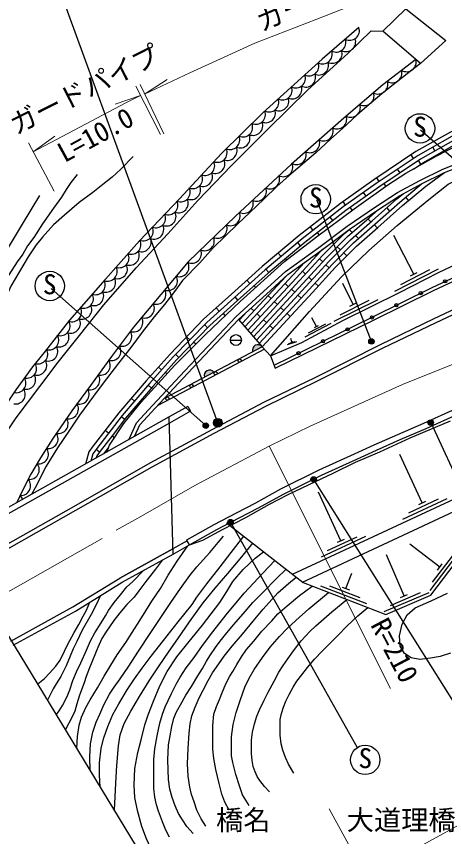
# Model space of a CAD drawing. Units: millimetres at full size, sheet at 1:1000; details may follow other scales. Extents: x 40000 to 680000, y 20000 to 380000.
# Drawn here: x 84190 to 123514, y 245514 to 320789 of the extents above; entities that cross this region are included whole.
import ezdxf
from ezdxf.enums import TextEntityAlignment as Align

# ---------------------------------------------------------------- set-up
doc = ezdxf.new("R2010")
doc.units = ezdxf.units.MM
doc.header["$LTSCALE"] = 1000
doc.linetypes.add('CHAIN', pattern=[18.5, 12, -1.5, 3.5, -1.5])
for name, color, linetype, lineweight in [('M-BGD', 7, 'Continuous', 25), ('M-BGD-EXST', 7, 'Continuous', 25), ('M-BMK', 2, 'CHAIN', 13), ('M-BMK-OTRS', 5, 'Continuous', 25), ('M-STR-HTXT', 7, 'Continuous', 13), ('M-STR-STR1', 1, 'Continuous', 25), ('M-STR-STRC', 7, 'Continuous', 25)]:
    doc.layers.add(name, color=color, linetype=linetype, lineweight=lineweight)
doc.styles.add('ＭＳ ゴシック', font='')
doc.styles.get('ＭＳ ゴシック').set_extended_font_data('MS Gothic')

msp = doc.modelspace()

# ---------------------------------------------------------------- hatches: boundary and pattern name
at = {"layer": 'M-BGD'}
for points in [[(106756, 290472), (105879, 290011, -0.82183)], [(101454, 287682), (102331, 288143, 0.82183)]]:
    msp.add_hatch(color=256, dxfattribs=at).paths.add_polyline_path(points)
at = {"layer": 'M-BGD-EXST'}
for points in [[(117017, 291077, -1), (116578, 290838, -1)], [(101805, 283350, -1), (101366, 283111, -1)], [(122454, 283634, -1), (122015, 283395, -1)], [(111708, 278417, -1), (111269, 278177, -1)], [(104079, 274495, -1), (103640, 274256, -1)]]:
    msp.add_hatch(color=256, dxfattribs=at).paths.add_polyline_path(points)
at = {"layer": 'M-STR-STRC'}
msp.add_hatch(color=256, dxfattribs=at).paths.add_polyline_path([(102346, 283283, -1), (103021, 283713, -1)])

# ---------------------------------------------------------------- linework, layer by layer
at = {"layer": 'M-BGD'}
for p, q in [((122617, 308444), (122420, 308792)), ((120672, 307762), (120450, 308094)), ((122861, 308011), (122813, 308096)), ((121333, 307242), (121111, 307574)), ((119425, 306444), (119202, 306776)), ((117516, 305645), (117294, 305978)), ((123136, 306278), (123175, 306224)), ((118125, 305203), (117955, 305458)), ((121343, 305381), (121352, 305370)), ((116299, 304302), (116067, 304629)), ((119581, 304446), (119598, 304426)), ((119933, 304184), (120190, 303877)), ((114420, 303460), (114189, 303787)), ((115037, 303004), (114846, 303272)), ((118194, 303206), (118459, 302906)), ((113253, 302061), (113008, 302377)), ((116478, 302221), (116741, 301920)), ((111428, 301147), (111183, 301463)), ((114755, 301242), (115018, 300941)), ((117068, 301674), (117331, 301374)), ((111997, 300746), (111834, 300956)), ((115344, 300695), (115608, 300394)), ((120680, 297134), (118857, 300669)), ((110276, 299722), (110020, 300029)), ((113185, 300068), (113356, 299896)), ((113661, 299635), (113944, 299352)), ((108493, 298756), (108236, 299064)), ((111619, 298916), (111734, 298810)), ((114248, 299091), (114531, 298808)), ((108989, 298436), (108884, 298562)), ((112026, 298537), (112321, 298267)), ((107357, 297289), (107101, 297596)), ((110046, 297783), (110157, 297681)), ((110449, 297408), (110744, 297138)), ((112613, 297993), (112908, 297723)), ((118954, 295570), (122954, 297632)), ((119484, 296180), (122150, 297555)), ((104916, 292607), (108949, 296960)), ((108543, 296587), (108575, 296557)), ((111036, 296864), (111330, 296594)), ((120368, 296974), (120991, 297295)), ((105631, 296280), (105364, 296577)), ((106163, 295907), (106007, 296080)), ((108869, 296285), (109162, 296013)), ((111622, 296321), (111917, 296050)), ((115123, 294346), (114172, 296262)), ((107284, 295163), (107577, 294891)), ((109456, 295741), (109749, 295469)), ((110042, 295197), (110336, 294925)), ((104540, 294761), (104272, 295058)), ((107871, 294619), (108164, 294347)), ((113373, 292808), (117405, 294807)), ((113912, 293410), (116600, 294743)), ((114809, 294190), (115436, 294501)), ((102807, 293738), (102539, 294035)), ((104653, 292911), (105352, 293666)), ((105731, 294012), (105993, 293769)), ((108458, 294075), (108751, 293804)), ((103375, 293325), (103183, 293538)), ((106286, 293497), (106580, 293225)), ((106873, 292953), (107167, 292682)), ((109045, 293532), (109338, 293260)), ((111739, 292322), (111316, 293117)), ((101751, 292222), (101463, 292500)), ((107460, 292410), (107753, 292138)), ((110716, 291370), (113100, 292639)), ((111029, 291741), (112618, 292586)), ((111553, 292224), (111924, 292421)), ((100110, 291102), (99823, 291381)), ((100659, 290698), (100461, 290889)), ((103855, 291082), (104855, 291082)), ((109091, 290678), (109947, 290956)), ((109215, 290781), (109786, 290967)), ((109482, 290931), (109389, 291216)), ((109415, 290909), (109548, 290953)), ((106972, 290236), (97175, 285079)), ((106756, 290472), (97814, 285765)), ((99108, 289492), (98820, 289770)), ((97527, 288339), (97228, 288606)), ((98019, 287978), (97864, 288116)), ((96589, 286680), (96284, 286940)), ((95037, 285480), (94733, 285740)), ((95476, 285159), (95367, 285252)), ((99940, 284989), (98224, 284025)), ((94138, 283803), (93821, 284047)), ((92662, 282541), (92345, 282785)), ((92979, 282297), (93196, 282131)), ((90854, 280826), (90544, 279709)), ((91823, 280790), (91506, 281034)), ((92215, 280647), (92640, 281200)), ((121462, 276148), (119401, 280576)), ((109531, 269602), (127128, 277792)), ((113992, 272671), (111925, 277113)), ((110461, 268877), (126682, 276426)), ((119675, 274655), (123755, 276553)), ((120229, 275243), (122949, 276509)), ((121145, 276000), (121779, 276296)), ((99873, 272662), (98563, 271938)), ((112205, 271178), (116285, 273077)), ((112759, 271766), (115478, 273032)), ((113675, 272523), (114309, 272819)), ((98563, 271938), (93680, 269241)), ((123080, 270254), (120314, 272360)), ((119795, 267599), (118186, 271369)), ((122195, 268100), (124921, 271680)), ((122410, 268879), (124228, 271265)), ((122868, 269975), (123292, 270532)), ((114446, 268282), (114985, 269682)), ((112131, 268530), (116331, 266914)), ((112939, 268541), (115738, 267463)), ((114120, 268408), (114773, 268156)), ((117961, 266164), (122100, 267931)), ((118533, 266735), (121292, 267912)), ((119473, 267462), (120117, 267737))]:
    msp.add_line(p, q, dxfattribs=at)
msp.add_lwpolyline([(117832, 319437), (119963, 321487), (123635, 318582), (121302, 316479)], close=True, dxfattribs=at)
for points in [[(77481, 273034), (79126, 274601), (79815, 276207), (80580, 277965), (81670, 280037), (82665, 281738), (84176, 283943), (86337, 286830), (88020, 289066), (89990, 291513), (92211, 294314), (95175, 297716), (98086, 300840), (100859, 303898), (103942, 307098), (107270, 310443), (110966, 314047), (114617, 317370), (116761, 319456), (117832, 319437)], [(115642, 319772), (112269, 316856), (106816, 311943), (103010, 308207), (99157, 304061), (95482, 300199), (92132, 296395), (89077, 292909), (86733, 289956), (85664, 288631), (84125, 286523), (83042, 284857), (81650, 282495)], [(120867, 316849), (117836, 314497), (114260, 311451), (109439, 307223), (104302, 302457), (99979, 298260), (94956, 292266), (92934, 289584), (91009, 286922), (89275, 284601), (87524, 282050), (86418, 280264), (85513, 278776), (84710, 277215), (84244, 276168)], [(121302, 316479), (120512, 315869), (117932, 313833), (116582, 312717), (115491, 311767), (114124, 310505), (113020, 309510), (111675, 308275), (109211, 306157), (108144, 305201), (106917, 304022), (105629, 302797), (104514, 301755), (102270, 299537), (101037, 298179), (99453, 296557), (98708, 295532), (97799, 294340), (96837, 293206), (95735, 291813), (94686, 290416), (93562, 288979), (92081, 287021), (91270, 285941), (89971, 284187), (89075, 282816), (87972, 281183), (86935, 279520), (85919, 277508), (85568, 276912)], [(167809, 316404), (165434, 316597), (161988, 316881), (157327, 316714), (152710, 316496), (148426, 316162), (142178, 315409), (137159, 314706), (131915, 313585), (127983, 312113), (125089, 310759), (120870, 308376), (117005, 305784), (113953, 303619), (110172, 300676), (106772, 297844), (103945, 295302), (101385, 292994), (98296, 289803), (96113, 287355), (93594, 284409), (91254, 281367), (90854, 280826)], [(167725, 316009), (165402, 316198), (161979, 316480), (157344, 316314), (152735, 316097), (148466, 315764), (142230, 315012), (137229, 314312), (132027, 313200), (128138, 311744), (125272, 310403), (121080, 308035), (117232, 305455), (114191, 303298), (110423, 300364), (107034, 297541), (104212, 295005), (101663, 292706), (98589, 289531), (96414, 287092), (93905, 284157), (91573, 281126), (91220, 280648), (91036, 279985)], [(167641, 315615), (165369, 315799), (161969, 316080), (157360, 315914), (152759, 315698), (148506, 315366), (142282, 314615), (137298, 313918), (132140, 312815), (128293, 311375), (125456, 310047), (121290, 307695), (117459, 305126), (114430, 302977), (110673, 300053), (107296, 297239), (104480, 294707), (101941, 292418), (98882, 289258), (96716, 286829), (94216, 283904), (92979, 282297)], [(120648, 306783), (121500, 307354), (125639, 309691), (128449, 311006), (132252, 312430), (137368, 313524), (142333, 314219), (148545, 314967), (152784, 315298), (157377, 315515), (161960, 315679), (165336, 315401), (167557, 315220)], [(92485, 280799), (92737, 281452), (94070, 283424), (95651, 285376), (98754, 288785), (101557, 291599), (104734, 294616), (108797, 298288), (111761, 300571), (115204, 303129), (118309, 305334), (119941, 306389), (122751, 307953), (125821, 309542), (129043, 310994), (133392, 312148), (136562, 312867), (140429, 313545), (148084, 314547), (152615, 315067), (157673, 315257), (161951, 315314), (167469, 314808)], [(94513, 281939), (95226, 283496), (96688, 285070), (99672, 288274), (104352, 293226), (106911, 295563), (108898, 297388), (111960, 299593), (114556, 301525), (117063, 303243), (119181, 304630), (121240, 305722), (123352, 306777), (125733, 307726), (128114, 308442), (130054, 308965), (132722, 309502), (136392, 310164), (139170, 310594), (141095, 310775)], [(95031, 282230), (95521, 283299), (96944, 284832), (99928, 288035), (104597, 292976), (107147, 295305), (109119, 297116), (112167, 299310), (114760, 301240), (117257, 302952), (119359, 304329), (121400, 305411), (123495, 306458), (125848, 307395), (128210, 308105), (130135, 308625), (132788, 309158), (136450, 309819), (139213, 310247), (140841, 310400)], [(107515, 289644), (110408, 290867), (114180, 292873), (119370, 295447), (122963, 297299), (125294, 298373), (128173, 299609), (130972, 300723), (133128, 301481), (136190, 302433), (139839, 303649), (143874, 304845), (147510, 305922), (151524, 306956), (155539, 307888), (159215, 308580), (162155, 309127), (163067, 309263)], [(94910, 307940), (93774, 306769), (92985, 306039), (92131, 305368), (91224, 304627), (89963, 303707), (88605, 302557), (87603, 301649), (86594, 300535), (86003, 299816), (85286, 298722), (83684, 296037), (82964, 294404), (82088, 292260), (81329, 290347), (80949, 289207), (80282, 287351), (79802, 285838), (79268, 284493), (78802, 283243), (77715, 280902), (76775, 279076), (76329, 278219), (75576, 276895)], [(107515, 289644), (111102, 293713), (114060, 296874), (116542, 299318), (119156, 301592), (122064, 303982), (123843, 305397), (130135, 308625)], [(107853, 288786), (116864, 293171), (122372, 295913), (125051, 297166), (128426, 298656), (131091, 299651), (133853, 300544), (138107, 302029), (142672, 303458), (148163, 305096), (153949, 306529), (157161, 307186), (160269, 307769), (163963, 308385)], [(107964, 288506), (116997, 292901), (122503, 295643), (125175, 296893), (128539, 298378), (131190, 299368), (133948, 300260), (138201, 301745), (142759, 303171), (148242, 304807), (154015, 306236), (157219, 306891), (160321, 307473), (163987, 308085)], [(106756, 290472), (111370, 295453), (113496, 297773), (115426, 299702), (117379, 301415), (119656, 303432), (121779, 305206), (123495, 306458)], [(89762, 306294), (89200, 305542), (88755, 304900), (88338, 304211), (87585, 303191), (86601, 301757), (85789, 300508), (85210, 299733), (84793, 298969), (84255, 298275), (83502, 297057), (82778, 295680), (81760, 293570), (80786, 291454), (80259, 290034), (79546, 288374), (78954, 286681), (78184, 284839), (77690, 283624), (76927, 281986), (76254, 280444), (75735, 279480), (75208, 278703), (74780, 278203)], [(106493, 290777), (111075, 295724), (113207, 298049), (115153, 299994), (117114, 301715), (119395, 303735), (121401, 305411)], [(86301, 304355), (84707, 301725), (83357, 299419), (82252, 297688), (81092, 295645), (80076, 293525), (78771, 290790), (77310, 287333), (76373, 284611), (75313, 281765), (74175, 279197)], [(106230, 291082), (110781, 295995), (112918, 298326), (114879, 300287), (116850, 302015), (119135, 304038), (119696, 304507)], [(105967, 291387), (110487, 296266), (112629, 298603), (114605, 300579), (116585, 302315), (117437, 303070)], [(105704, 291692), (110193, 296537), (112340, 298880), (114332, 300871), (114715, 301207)], [(79625, 270240), (80837, 270947), (89463, 275806), (96464, 279808), (102158, 282888), (106911, 285384), (111612, 287661), (117638, 290688), (122556, 293061), (126661, 294981), (128812, 295925), (131124, 296839), (133601, 297753), (136515, 298764), (138217, 299250), (139369, 299492)], [(79833, 269899), (81036, 270600), (89660, 275458), (96658, 279459), (102346, 282535), (107091, 285026), (111789, 287302), (117814, 290329), (122728, 292700), (126826, 294617), (128966, 295555), (131267, 296466), (133736, 297376), (136636, 298382), (138313, 298861), (139451, 299101)], [(105442, 291997), (109899, 296808), (112051, 299156), (112314, 299420)], [(105179, 292302), (109605, 297079), (110645, 298215)], [(99873, 272662), (99829, 272740), (102338, 274167), (104397, 275242), (106174, 276148), (108472, 277416), (111981, 279161), (114904, 280475), (117052, 281463), (119218, 282431), (121617, 283457), (124586, 284804), (128530, 286374), (132544, 287851), (136180, 289041), (139799, 290168), (143094, 291224), (144670, 291681), (151198, 293421), (154247, 294177), (156482, 294678), (160029, 294983), (163154, 295594), (171892, 290100)], [(100086, 272276), (102592, 273702), (104640, 274771), (106423, 275680), (108718, 276947), (112207, 278682), (115123, 279992), (117271, 280980), (119430, 281946), (121830, 282972), (124793, 284316), (128719, 285879), (132718, 287350), (136342, 288537), (139959, 289663), (143249, 290717), (144812, 291171), (151330, 292908), (154369, 293661), (156563, 294153), (160103, 294457), (163050, 295034), (171575, 289673)], [(104597, 292976), (106756, 290472), (107515, 289644), (107964, 288506)], [(103480, 274324), (110525, 268826), (118117, 265905), (122240, 267664), (125067, 271377), (127104, 277747), (129865, 283011), (132649, 284549), (132649, 286490)], [(99940, 284989), (100188, 284547), (98240, 283453)], [(100086, 272276), (101317, 272711), (103104, 273686), (105257, 274808), (107448, 276014), (109075, 276884), (111091, 277822), (113267, 278864), (115345, 279865), (117555, 280827), (120362, 282120), (124066, 283681)], [(92979, 282297), (91893, 280885), (91586, 280470), (91528, 280262)], [(90976, 251588), (90942, 252834), (90993, 254024), (91210, 255096), (91529, 256006), (91840, 256754), (92233, 257602), (92732, 258576), (93154, 259231), (93727, 260007), (94454, 261063), (95388, 262540), (96462, 264149), (97323, 265431), (98375, 266989), (99273, 268279), (100104, 269477), (100774, 270258), (101943, 271602), (102709, 272510), (103224, 273083)], [(91887, 250092), (91811, 251164), (91811, 252274), (91978, 253615), (92223, 254574), (92580, 255629), (93041, 256721), (93600, 257712), (94377, 258971), (95033, 259984), (95754, 260978), (96572, 262061), (97684, 263517), (99046, 265213), (100326, 266801), (100760, 267481), (101668, 268717), (102905, 270277), (103899, 271592), (105065, 273087)], [(98577, 271443), (100086, 272276), (99873, 272662)], [(89730, 253637), (89796, 254694), (89948, 255746), (90156, 256477), (90572, 257360), (90957, 258070), (91628, 259166), (92260, 260236), (92875, 261249), (93455, 262188), (94235, 263327), (94820, 264241), (95512, 265361), (96636, 267110), (97425, 268296), (98129, 269499), (98952, 270790), (99948, 272200)], [(93194, 247944), (93307, 250417), (93413, 252031), (93557, 253847), (93719, 254840), (94074, 255889), (94705, 257035), (95499, 258385), (96376, 259800), (97232, 261097), (98217, 262528), (99018, 263675), (100081, 265225), (101345, 266958), (102446, 268304), (103618, 269663), (104904, 271179), (105890, 272443)], [(96892, 243642), (96147, 245313), (95704, 246427), (95307, 247910), (95061, 249091), (94999, 250241), (95062, 251760), (95348, 253230), (95649, 254396), (95984, 255760), (96285, 256703), (96779, 257948), (97369, 259364), (98026, 260661), (98929, 262010), (100070, 263425), (101289, 264931), (102877, 266996), (103505, 267994), (104075, 268925), (105018, 270033), (106112, 271078), (106895, 271659)], [(97615, 270911), (96956, 270050), (96412, 269360), (95989, 268790), (95433, 268076), (95002, 267502), (94337, 266813), (93701, 266062), (93145, 265348), (92401, 264269), (92032, 263686), (91660, 262879), (90899, 260997), (90589, 260206), (90414, 259616), (90000, 258480), (89732, 257709), (89552, 257023), (89293, 256450), (88690, 255345)], [(98237, 245452), (97909, 246113), (97610, 246854), (97237, 247847), (97054, 248418), (96895, 249137), (96796, 249933), (96796, 252593), (96895, 253581), (97109, 254774), (97358, 255938), (97608, 256760), (97858, 257417), (98117, 258000), (98422, 258656), (98866, 259496), (99227, 260137), (99790, 260996), (100520, 261947), (101279, 263040), (102240, 264314), (103443, 265879), (105108, 267858), (106808, 269687), (107921, 270859)], [(87861, 256707), (88126, 257059), (88437, 257552), (88856, 258380), (89090, 258981), (89380, 259834), (89710, 260633), (90100, 261452), (90619, 262636), (90987, 263487), (91399, 264202), (91963, 265123), (92364, 265787), (92634, 266274), (93154, 266985), (93736, 267691), (94345, 268448), (94861, 268886), (95901, 269965)], [(100419, 245800), (99836, 246428), (99432, 247047), (99087, 247639), (98758, 248331), (98501, 249093), (98282, 249855), (98145, 250745), (98094, 252566), (98151, 253925), (98299, 254774), (98463, 255619), (98643, 256393), (98882, 256949), (99259, 257609), (99760, 258499), (100261, 259299), (100864, 260269), (101267, 260943), (101654, 261600), (102018, 262186), (102473, 262855), (102915, 263440), (103381, 264070), (104134, 264958), (105003, 265951), (105894, 266987), (106818, 267921), (108080, 269205), (108959, 270048)], [(101589, 246483), (101168, 247157), (100769, 247927), (100502, 248689), (100265, 249379), (100107, 250049), (99973, 251047), (99917, 252200), (99960, 253587), (100047, 255007), (100143, 255867), (100294, 256610), (100604, 257406), (100967, 258250), (101329, 258966), (101786, 259841), (102212, 260541), (102781, 261357), (103266, 262074), (103990, 262989), (104949, 264078), (105943, 265296), (106838, 266401), (108211, 267875), (109165, 268741), (109897, 269317)], [(103743, 247931), (103322, 248672), (103061, 249406), (102806, 250372), (102515, 251676), (102320, 252685), (102214, 253528), (102214, 255703), (102335, 256764), (102571, 257459), (102833, 258101), (103103, 258798), (103372, 259377), (103553, 259787), (103792, 260240), (104064, 260676), (104442, 261303), (104857, 262017), (105318, 262684), (105986, 263452), (106741, 264376), (107656, 265324), (108205, 265948), (109046, 266682), (110197, 267632), (111351, 268509)], [(91909, 267635), (91502, 266783), (91045, 265885), (90244, 264456), (89745, 263424), (89414, 262755), (89128, 262080), (88761, 261174), (88269, 260214), (87851, 259532), (87559, 259069), (87222, 258406), (87052, 258037)], [(105580, 248377), (104967, 249354), (104674, 250167), (104327, 251227), (104080, 252323), (103934, 252935), (103934, 254682), (104098, 255815), (104382, 256905), (104784, 258083), (105168, 259238), (105571, 260060), (106028, 260855), (106778, 261954), (107500, 262904), (108342, 263875), (109027, 264570), (109850, 265355), (111058, 266418), (112864, 267927)], [(107436, 249615), (106973, 250099), (106538, 250653), (106305, 251035), (106113, 251463), (105946, 251935), (105840, 252499), (105775, 253144), (105775, 254364), (105865, 255100), (106048, 255848), (106281, 256569), (106519, 257133), (106929, 258026), (107306, 258779), (107860, 259788), (108275, 260602), (108674, 261206), (109128, 261833), (109649, 262564), (110346, 263488), (111133, 264331), (111687, 264869), (112419, 265486), (113172, 266151), (114523, 267288)], [(124069, 262338), (123120, 262044), (122207, 261903), (121238, 261770), (120444, 261932), (119833, 262311), (119447, 262977), (119369, 263953), (119608, 264999), (120072, 265857), (120816, 266517), (122285, 267142), (123767, 267848)], [(86147, 259524), (86764, 260030), (87234, 260499), (87811, 261145), (88212, 261694), (88612, 262547), (88881, 263109), (89482, 264241), (89912, 264969), (90318, 265729), (90615, 266307), (90923, 267028)], [(109677, 251325), (109178, 252162), (108906, 252773), (108651, 253459), (108510, 254014), (108399, 254831), (108399, 256261), (108520, 256797), (108725, 257395), (108942, 257933), (109250, 258567), (109606, 259231), (109956, 259786), (110402, 260371), (110933, 261035), (111573, 261808), (112291, 262550), (112937, 263220), (113697, 263975), (114536, 264820), (115550, 265761), (116454, 266545)]]:
    msp.add_lwpolyline(points, dxfattribs=at)
for centre, radius in [((123573, 296475), 150), ((121321, 295390), 150), ((119083, 294275), 150), ((116845, 293161), 150), ((114597, 292067), 150), ((104355, 291082), 500), ((112349, 290974), 150), ((110101, 289880), 150), ((104690, 289205), 150), ((102478, 288040), 150), ((100265, 286876), 150), ((98053, 285711), 150)]:
    msp.add_circle(centre, radius, dxfattribs=at)
for centre, radius, start, end in [((114802, 319482), 889, 242.65181, 19.02895), ((113554, 318403), 889, 242.65181, 19.02895), ((114458, 318455), 889, 242.65181, 19.02895), ((113210, 317376), 889, 242.65181, 19.02895), ((112306, 317324), 889, 242.65181, 19.02895), ((111070, 316220), 889, 243.82649, 20.20363), ((111962, 316297), 889, 244.68884, 19.02895), ((120013, 316604), 889, 239.62893, 16.00606), ((109844, 315116), 889, 243.82649, 20.20363), ((110772, 315190), 889, 242.65181, 19.02895), ((118709, 315593), 889, 239.62893, 16.00606), ((117414, 314555), 889, 241.38662, 17.76375), ((108618, 314011), 889, 243.82649, 20.20363), ((109523, 314111), 889, 245.48875, 19.02895), ((107393, 312907), 889, 243.82649, 20.20363), ((108315, 313013), 889, 245.07907, 19.02895), ((116147, 313491), 889, 242.23327, 18.6104), ((114890, 312422), 889, 242.23327, 18.6104), ((106178, 311773), 889, 245.90812, 22.28525), ((107089, 311923), 889, 248.04905, 19.02895), ((104996, 310619), 889, 246.27702, 22.65416), ((105935, 310761), 889, 245.90812, 22.28525), ((113634, 311352), 889, 243.60168, 18.6104), ((112395, 310255), 889, 243.06077, 19.43791), ((103818, 309463), 889, 246.27702, 22.65416), ((104750, 309613), 889, 245.90812, 22.28525), ((111155, 309167), 889, 243.06077, 19.43791), ((102651, 308284), 889, 247.90595, 24.28308), ((103565, 308465), 889, 249.53909, 22.28525), ((109914, 308079), 889, 243.06077, 19.43791), ((101513, 307082), 889, 248.91742, 25.29456), ((102445, 307267), 889, 248.96572, 24.28308), ((108682, 306969), 889, 244.57478, 20.95192), ((101316, 306072), 889, 249.97603, 24.28308), ((100390, 305873), 889, 248.91742, 25.29456), ((107471, 305847), 889, 244.66814, 21.04528), ((99267, 304664), 889, 248.91742, 25.29456), ((100208, 304858), 889, 248.91742, 25.29456), ((106261, 304725), 889, 244.66814, 21.04528), ((98137, 303467), 889, 248.23001, 24.60715), ((99085, 303649), 889, 248.91742, 25.29456), ((105052, 303603), 889, 244.66814, 21.04528), ((96999, 302272), 889, 248.23001, 24.60715), ((97962, 302440), 889, 248.91742, 25.29456), ((103847, 302468), 889, 245.56521, 21.94235), ((95862, 301077), 889, 248.23001, 24.60715), ((96834, 301241), 889, 248.23001, 24.60715), ((102658, 301321), 889, 245.95992, 22.33705), ((95681, 300077), 889, 250.39776, 24.60715), ((101474, 300172), 889, 245.95992, 22.33705), ((94739, 299852), 889, 250.34349, 26.72063), ((93647, 298614), 889, 250.44092, 26.81805), ((94589, 298841), 889, 250.34349, 26.72063), ((100290, 299022), 889, 245.95992, 22.33705), ((99150, 297786), 889, 251.84754, 28.22468), ((92556, 297376), 889, 250.44092, 26.81805), ((93498, 297604), 889, 250.34349, 26.72063), ((92408, 296366), 889, 250.34349, 26.72063), ((98091, 296521), 889, 251.84754, 28.22468), ((91466, 296138), 889, 250.44092, 26.81805), ((90379, 294895), 889, 250.58401, 26.96115), ((91316, 295130), 889, 250.34349, 26.72063), ((97031, 295256), 889, 251.84754, 28.22468), ((95971, 293992), 889, 251.84754, 28.22468), ((89291, 293654), 889, 250.58401, 26.96115), ((90223, 293893), 889, 251.63303, 26.72063), ((89176, 292606), 889, 253.36285, 29.73999), ((94918, 292715), 889, 252.74159, 29.11872), ((88229, 292372), 889, 253.36285, 29.73999), ((87203, 291079), 889, 253.36285, 29.73999), ((88129, 291340), 889, 253.36285, 29.73999), ((93894, 291407), 889, 254.79441, 31.17154), ((106363, 290155), 505, 38.93173, 196.58993), ((86177, 289787), 889, 253.36285, 29.73999), ((87108, 290044), 889, 253.36285, 29.73999), ((92903, 290085), 889, 255.1023, 31.47943), ((86087, 288748), 889, 253.36285, 29.73999), ((91924, 288751), 889, 255.94412, 32.32126), ((85156, 288479), 889, 255.008, 31.38514), ((101938, 287826), 505, 38.93173, 196.58993), ((84178, 287143), 889, 256.22492, 32.60206), ((85065, 287452), 889, 257.30329, 29.73999), ((90957, 287414), 889, 255.94412, 32.32126), ((84121, 286106), 889, 258.92403, 32.60206), ((89977, 286093), 889, 255.0455, 31.42263), ((89000, 284755), 889, 256.25024, 32.62738), ((88050, 283399), 889, 257.35834, 33.73547), ((87131, 282016), 889, 259.08854, 35.46568), ((86248, 280617), 889, 260.03835, 36.41549), ((85400, 279190), 889, 261.79566, 38.1728), ((84611, 277719), 889, 265.37352, 41.75066), ((83903, 276214), 889, 15.84276, 44.17325)]:
    msp.add_arc(centre, radius, start, end, dxfattribs=at)
at = {"layer": 'M-BGD-EXST'}
for p, q in [((135237, 298264), (121299, 310336)), ((116798, 290957), (111766, 303967)), ((101585, 283230), (87371, 295818)), ((122235, 283514), (132450, 261409)), ((111488, 278297), (124601, 257434)), ((103859, 274376), (115485, 253682))]:
    msp.add_line(p, q, dxfattribs=at)
for centre, radius in [((121255, 310511), 1350), ((111677, 304010), 1350), ((87252, 296048), 1350), ((116798, 290957), 250), ((101585, 283230), 250), ((122235, 283514), 250), ((111488, 278297), 250), ((103859, 274376), 250), ((116226, 252554), 1350)]:
    msp.add_circle(centre, radius, dxfattribs=at)
at = {"layer": 'M-BMK'}
msp.add_lwpolyline([(81624, 266956), (95620, 274903), (100580, 277746), (107388, 281354), (111173, 283186), (119634, 287020), (128754, 290678), (136272, 293114), (143991, 295509), (150949, 297429), (157377, 298923), (165263, 300360), (171318, 301426), (174598, 301788)], dxfattribs=at)
at = {"layer": 'M-BMK-OTRS'}
msp.add_line((101442, 234390), (63221, 297196), dxfattribs=at)
at = {"layer": 'M-STR-HTXT'}
for p, q in [((95965, 313664), (98023, 315003)), ((97411, 309953), (95172, 314380)), ((97728, 310024), (95541, 314539)), ((95598, 313538), (93274, 312746)), ((85743, 308369), (87734, 309805)), ((87668, 304746), (85304, 309194)), ((118560, 259099), (107388, 281354)), ((112918, 248064), (116743, 241047))]:
    msp.add_line(p, q, dxfattribs=at)
for points in [[(162371, 334394), (152957, 332782), (147166, 331514), (140897, 329923), (134130, 328099), (128320, 326459), (122591, 324533), (117024, 322606), (111795, 320546), (106098, 318324), (100117, 315603), (95965, 313664)], [(85743, 308369), (94247, 312855), (95598, 313538)], [(116280, 241897), (126124, 247293), (136152, 251580), (147025, 255706), (154182, 257932), (162533, 260019), (169682, 261623)]]:
    msp.add_lwpolyline(points, dxfattribs=at)
at = {"layer": 'M-STR-STR1'}
for p, q in [((98224, 284025), (78065, 272696)), ((98577, 271443), (98224, 284025)), ((98240, 283453), (78328, 272263))]:
    msp.add_line(p, q, dxfattribs=at)
for points in [[(83668, 263461), (89382, 266598), (93680, 269241), (98563, 271938)], [(83897, 263084), (89604, 266217), (93902, 268860), (98577, 271443)]]:
    msp.add_lwpolyline(points, dxfattribs=at)
at = {"layer": 'M-STR-STRC'}
msp.add_line((102683, 283498), (86055, 328998), dxfattribs=at)
msp.add_circle((102683, 283498), 400, dxfattribs=at)

# ---------------------------------------------------------------- texts
at = {"layer": 'M-BGD-EXST', "style": 'ＭＳ ゴシック'}
for p in [(120599, 309218), (111022, 302718), (86597, 294755), (115571, 251261)]:
    msp.add_text('S', height=1833, rotation=358.508, dxfattribs=at).set_placement(p, align=Align.BOTTOM_LEFT)
at = {"layer": 'M-STR-HTXT', "style": 'ＭＳ ゴシック'}
for s, rotation, p in [('ガードパイプ', 22.767, (106925, 318878)), ('ガードパイプ', 26.792, (84413, 309411)), ('L=10.0', 28.697, (88867, 306838)), ('R=210', 297.759, (116181, 264693))]:
    msp.add_text(s, height=1833, rotation=rotation, dxfattribs=at).set_placement(p, align=Align.BOTTOM_LEFT)
for s, p in [('橋名', (102526, 245567)), ('大道理橋', (114526, 245567))]:
    msp.add_text(s, height=1833, dxfattribs=at).set_placement(p, align=Align.BOTTOM_LEFT)

doc.saveas('drawing.dxf')
